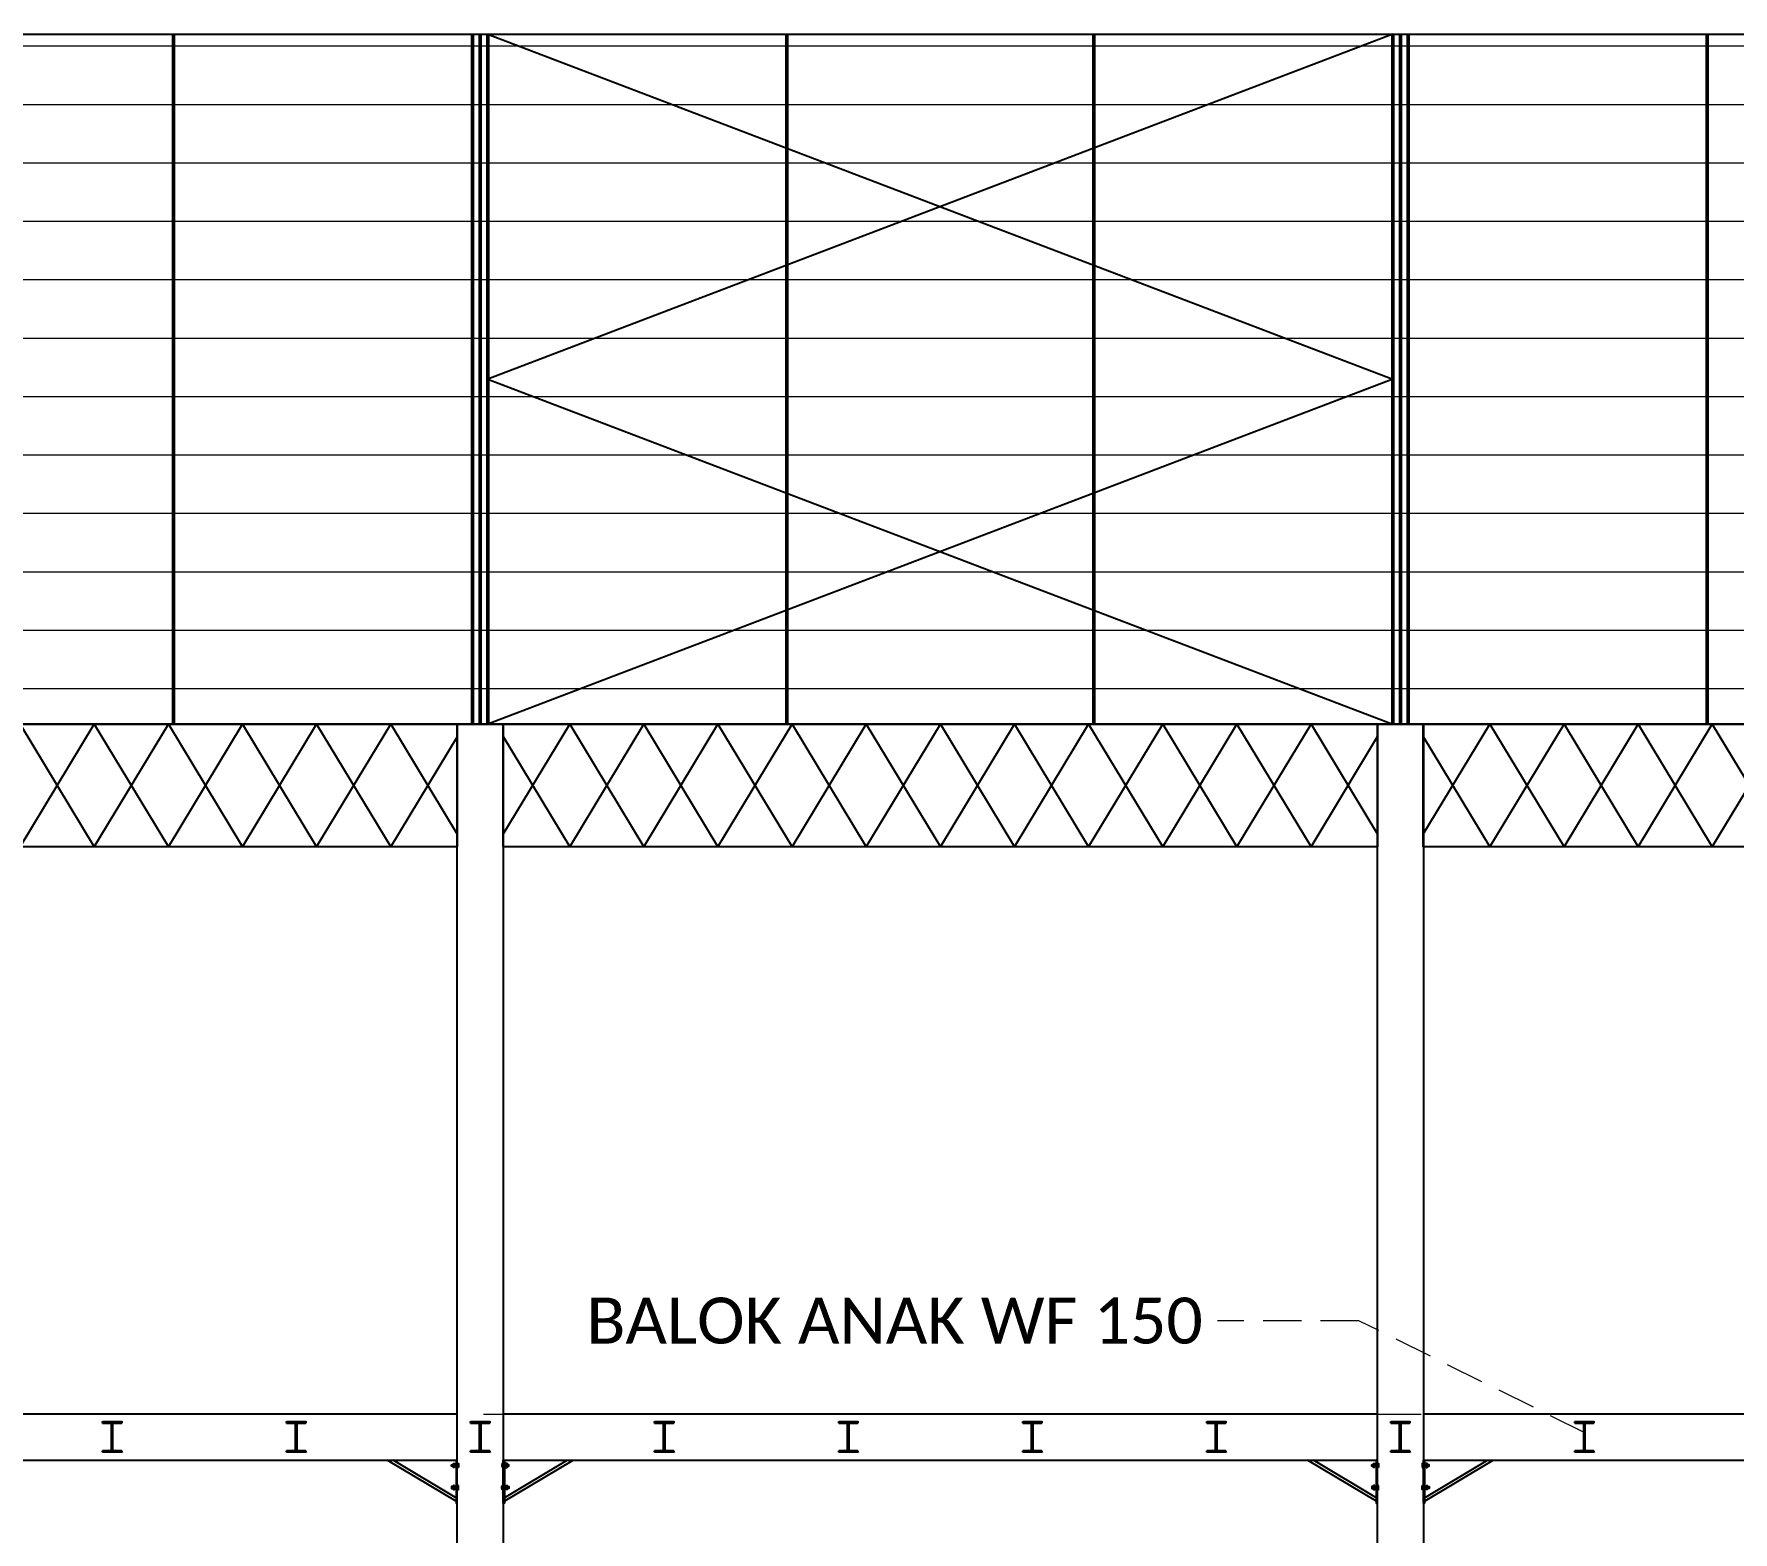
# Model space of a CAD drawing. Header units: millimetres. Extents: x 2175 to 3376, y 1504 to 1740.
# Drawn here: x 3303.84 to 3314.92, y 1617.56 to 1627.33 of the extents above; entities that cross this region are included whole.
import ezdxf

# ---------------------------------------------------------------- set-up
doc = ezdxf.new("R2010")
doc.units = ezdxf.units.MM
for name, pattern in [('DASHDOT2', [12.7, 6.35, -3.175, 0, -3.175]), ('DASHED', [19.05, 12.7, -6.35]), ('HIDDEN', [0.375, 0.25, -0.125])]:
    doc.linetypes.add(name, pattern=pattern)
for name, color, linetype in [('Atap', 3, 'Continuous'), ('GR', 7, 'Continuous'), ('HELP', 251, 'Continuous'), ('KOP TEKS', 1, 'Continuous'), ('SUNGAI', 150, 'Continuous'), ('TEXT', 7, 'Continuous'), ('WF 150', 5, 'Continuous')]:
    doc.layers.add(name, color=color, linetype=linetype)
doc.layers.add('Garis Dim', color=131, linetype='DASHED', lineweight=9)
doc.layers.add('HAT', color=8, linetype='Continuous', lineweight=9)
doc.styles.get("Standard").update_dxf_attribs({"font": 'arial.ttf'})

# ---------------------------------------------------------------- blocks, each defined once
blk = doc.blocks.new('BLK150')
at = {"layer": 'KOP TEKS', "color": 232}
for p, q in [((12566.28, -658.52), (12566.155, -658.52)), ((12566.212, -658.7), (12566.212, -658.52)), ((12566.222, -658.7), (12566.222, -658.52)), ((12566.28, -658.52), (12566.28, -658.51)), ((12566.222, -658.61), (12566.212, -658.61)), ((12566.155, -658.7), (12566.28, -658.7)), ((12566.28, -658.71), (12566.28, -658.7))]:
    blk.add_line(p, q, dxfattribs=at)
for points in [[(12566.28, -658.51), (12566.155, -658.51), (12566.155, -658.52)], [(12566.155, -658.7), (12566.155, -658.71), (12566.28, -658.71)]]:
    blk.add_lwpolyline(points, dxfattribs=at)

msp = doc.modelspace()

# ---------------------------------------------------------------- hatches: boundary and pattern name
at = {"layer": 'HAT', "lineweight": 0, "ltscale": 0.3, "true_color": 0x939598}
h = msp.add_hatch(dxfattribs=at)
h.set_pattern_fill('LINE', color=252, scale=0.12)
h.set_pattern_definition([(0, (-9457.1528, 2275.71535), (0, 0.381), [])])
h.paths.add_polyline_path([(3245.748, 1627.331), (3367.748, 1627.331), (3367.748, 1622.831), (3245.748, 1622.831)])

# ---------------------------------------------------------------- linework, layer by layer
at = {"color": 1, "lineweight": 50}
for p, q in [((3304.748, 1627.331), (3304.748, 1622.831)), ((3306.748, 1627.331), (3306.748, 1622.831)), ((3306.748, 1627.331), (3306.748, 1622.831)), ((3308.748, 1627.331), (3308.748, 1622.831)), ((3310.748, 1627.331), (3310.748, 1622.831)), ((3312.748, 1627.331), (3312.748, 1622.831)), ((3312.748, 1627.331), (3312.748, 1622.831)), ((3314.748, 1627.331), (3314.748, 1622.831))]:
    msp.add_line(p, q, dxfattribs=at)
for points in [[(3300.897, 1622.75), (3301.331, 1622.031), (3301.815, 1622.831), (3302.298, 1622.031), (3302.781, 1622.831), (3303.265, 1622.031), (3303.748, 1622.831), (3304.231, 1622.031), (3304.715, 1622.831), (3305.198, 1622.031), (3305.681, 1622.831), (3306.165, 1622.031), (3306.599, 1622.75)], [(3300.897, 1622.113), (3301.331, 1622.831), (3301.815, 1622.031), (3302.298, 1622.831), (3302.781, 1622.031), (3303.265, 1622.831), (3303.748, 1622.031), (3304.231, 1622.831), (3304.715, 1622.031), (3305.198, 1622.831), (3305.681, 1622.031), (3306.165, 1622.831), (3306.598, 1622.113)], [(3300.897, 1622.75), (3301.331, 1622.031), (3301.815, 1622.831), (3302.298, 1622.031), (3302.781, 1622.831), (3303.265, 1622.031), (3303.748, 1622.831), (3304.231, 1622.031), (3304.715, 1622.831), (3305.198, 1622.031), (3305.681, 1622.831), (3306.165, 1622.031), (3306.599, 1622.75)], [(3300.897, 1622.113), (3301.331, 1622.831), (3301.815, 1622.031), (3302.298, 1622.831), (3302.781, 1622.031), (3303.265, 1622.831), (3303.748, 1622.031), (3304.231, 1622.831), (3304.715, 1622.031), (3305.198, 1622.831), (3305.681, 1622.031), (3306.165, 1622.831), (3306.598, 1622.113)], [(3306.897, 1622.75), (3307.331, 1622.031), (3307.815, 1622.831), (3308.298, 1622.031), (3308.781, 1622.831), (3309.265, 1622.031), (3309.748, 1622.831), (3310.231, 1622.031), (3310.715, 1622.831), (3311.198, 1622.031), (3311.681, 1622.831), (3312.165, 1622.031), (3312.599, 1622.75)], [(3306.897, 1622.113), (3307.331, 1622.831), (3307.815, 1622.031), (3308.298, 1622.831), (3308.781, 1622.031), (3309.265, 1622.831), (3309.748, 1622.031), (3310.231, 1622.831), (3310.715, 1622.031), (3311.198, 1622.831), (3311.681, 1622.031), (3312.165, 1622.831), (3312.598, 1622.113)], [(3306.897, 1622.75), (3307.331, 1622.031), (3307.815, 1622.831), (3308.298, 1622.031), (3308.781, 1622.831), (3309.265, 1622.031), (3309.748, 1622.831), (3310.231, 1622.031), (3310.715, 1622.831), (3311.198, 1622.031), (3311.681, 1622.831), (3312.165, 1622.031), (3312.599, 1622.75)], [(3306.897, 1622.113), (3307.331, 1622.831), (3307.815, 1622.031), (3308.298, 1622.831), (3308.781, 1622.031), (3309.265, 1622.831), (3309.748, 1622.031), (3310.231, 1622.831), (3310.715, 1622.031), (3311.198, 1622.831), (3311.681, 1622.031), (3312.165, 1622.831), (3312.598, 1622.113)], [(3312.897, 1622.75), (3313.331, 1622.031), (3313.815, 1622.831), (3314.298, 1622.031), (3314.781, 1622.831), (3315.265, 1622.031), (3315.748, 1622.831), (3316.231, 1622.031), (3316.715, 1622.831), (3317.198, 1622.031), (3317.681, 1622.831), (3318.165, 1622.031), (3318.599, 1622.75)], [(3312.897, 1622.113), (3313.331, 1622.831), (3313.815, 1622.031), (3314.298, 1622.831), (3314.781, 1622.031), (3315.265, 1622.831), (3315.748, 1622.031), (3316.231, 1622.831), (3316.715, 1622.031), (3317.198, 1622.831), (3317.681, 1622.031), (3318.165, 1622.831), (3318.598, 1622.113)], [(3312.897, 1622.75), (3313.331, 1622.031), (3313.815, 1622.831), (3314.298, 1622.031), (3314.781, 1622.831), (3315.265, 1622.031), (3315.748, 1622.831), (3316.231, 1622.031), (3316.715, 1622.831), (3317.198, 1622.031), (3317.681, 1622.831), (3318.165, 1622.031), (3318.599, 1622.75)], [(3312.897, 1622.113), (3313.331, 1622.831), (3313.815, 1622.031), (3314.298, 1622.831), (3314.781, 1622.031), (3315.265, 1622.831), (3315.748, 1622.031), (3316.231, 1622.831), (3316.715, 1622.031), (3317.198, 1622.831), (3317.681, 1622.031), (3318.165, 1622.831), (3318.598, 1622.113)]]:
    msp.add_lwpolyline(points)
at = {"layer": 'Atap'}
for points in [[(3306.798, 1627.331), (3312.698, 1625.081), (3306.798, 1622.831)], [(3312.698, 1627.331), (3306.798, 1625.081), (3312.698, 1622.831)]]:
    msp.add_lwpolyline(points, dxfattribs=at)
at = {"layer": 'Garis Dim', "linetype": 'DASHDOT2', "ltscale": 0.1}
for p, q in [((3243.748, 1627.331), (3372.748, 1627.331)), ((3243.748, 1622.831), (3372.748, 1622.831)), ((3243.748, 1618.331), (3372.748, 1618.331))]:
    msp.add_line(p, q, dxfattribs=at)
at = {"layer": 'Garis Dim', "color": 0, "linetype": 'HIDDEN', "lineweight": 5}
msp.add_lwpolyline([(3313.951, 1618.209), (3312.477, 1618.94), (3311.556, 1618.94)], dxfattribs=at)
at = {"layer": 'GR'}
for points in [[(3245.748, 1627.331), (3367.748, 1627.331), (3367.748, 1622.831), (3245.748, 1622.831)], [(3306.598, 1618.331), (3300.898, 1618.331), (3300.898, 1618.031), (3306.598, 1618.031)], [(3312.598, 1618.331), (3306.898, 1618.331), (3306.898, 1618.031), (3312.598, 1618.031)], [(3318.598, 1618.331), (3312.898, 1618.331), (3312.898, 1618.031), (3318.598, 1618.031)]]:
    msp.add_lwpolyline(points, close=True, dxfattribs=at)
at = {"layer": 'HELP'}
for points in [[(3300.897, 1622.831), (3306.598, 1622.831), (3306.598, 1622.031), (3300.897, 1622.031)], [(3300.897, 1622.831), (3306.598, 1622.831), (3306.598, 1622.031), (3300.897, 1622.031)], [(3306.897, 1622.831), (3312.598, 1622.831), (3312.598, 1622.031), (3306.897, 1622.031)], [(3306.897, 1622.831), (3312.598, 1622.831), (3312.598, 1622.031), (3306.897, 1622.031)], [(3312.897, 1622.831), (3318.598, 1622.831), (3318.598, 1622.031), (3312.897, 1622.031)], [(3312.897, 1622.831), (3318.598, 1622.831), (3318.598, 1622.031), (3312.897, 1622.031)]]:
    msp.add_lwpolyline(points, close=True, dxfattribs=at)
at = {"layer": 'KOP TEKS', "color": 0}
for points in [[(3306.606, 1617.991), (3306.561, 1617.991), (3306.561, 1618.001), (3306.606, 1618.001)], [(3306.581, 1617.983), (3306.573, 1617.983), (3306.573, 1618.01), (3306.581, 1618.01)], [(3306.606, 1617.983), (3306.598, 1617.983), (3306.598, 1618.01), (3306.606, 1618.01)], [(3306.889, 1617.991), (3306.935, 1617.991), (3306.935, 1618.001), (3306.889, 1618.001)], [(3306.89, 1617.983), (3306.898, 1617.983), (3306.898, 1618.01), (3306.89, 1618.01)], [(3306.915, 1617.983), (3306.923, 1617.983), (3306.923, 1618.01), (3306.915, 1618.01)], [(3312.606, 1617.991), (3312.561, 1617.991), (3312.561, 1618.001), (3312.606, 1618.001)], [(3312.581, 1617.983), (3312.573, 1617.983), (3312.573, 1618.01), (3312.581, 1618.01)], [(3312.606, 1617.983), (3312.598, 1617.983), (3312.598, 1618.01), (3312.606, 1618.01)], [(3312.889, 1617.991), (3312.935, 1617.991), (3312.935, 1618.001), (3312.889, 1618.001)], [(3312.89, 1617.983), (3312.898, 1617.983), (3312.898, 1618.01), (3312.89, 1618.01)], [(3312.915, 1617.983), (3312.923, 1617.983), (3312.923, 1618.01), (3312.915, 1618.01)], [(3306.606, 1617.858), (3306.561, 1617.858), (3306.561, 1617.847), (3306.606, 1617.847)], [(3306.581, 1617.865), (3306.573, 1617.865), (3306.573, 1617.839), (3306.581, 1617.839)], [(3306.606, 1617.865), (3306.598, 1617.865), (3306.598, 1617.839), (3306.606, 1617.839)], [(3306.889, 1617.858), (3306.935, 1617.858), (3306.935, 1617.847), (3306.889, 1617.847)], [(3306.89, 1617.865), (3306.898, 1617.865), (3306.898, 1617.839), (3306.89, 1617.839)], [(3306.915, 1617.865), (3306.923, 1617.865), (3306.923, 1617.839), (3306.915, 1617.839)], [(3312.606, 1617.858), (3312.561, 1617.858), (3312.561, 1617.847), (3312.606, 1617.847)], [(3312.581, 1617.865), (3312.573, 1617.865), (3312.573, 1617.839), (3312.581, 1617.839)], [(3312.606, 1617.865), (3312.598, 1617.865), (3312.598, 1617.839), (3312.606, 1617.839)], [(3312.889, 1617.858), (3312.935, 1617.858), (3312.935, 1617.847), (3312.889, 1617.847)], [(3312.89, 1617.865), (3312.898, 1617.865), (3312.898, 1617.839), (3312.89, 1617.839)], [(3312.915, 1617.865), (3312.923, 1617.865), (3312.923, 1617.839), (3312.915, 1617.839)]]:
    msp.add_lwpolyline(points, close=True, dxfattribs=at)
for p in [(3306.581, 1617.991), (3306.915, 1617.991), (3312.581, 1617.991), (3312.915, 1617.991), (3306.581, 1617.858), (3306.915, 1617.858), (3312.581, 1617.858), (3312.915, 1617.858)]:
    msp.add_point(p, dxfattribs=at)
at = {"layer": 'SUNGAI'}
for p, q in [((3306.598, 1617.758), (3306.142, 1618.031)), ((3306.598, 1617.781), (3306.181, 1618.031)), ((3306.898, 1617.781), (3307.315, 1618.031)), ((3306.898, 1617.758), (3307.353, 1618.031)), ((3312.598, 1617.758), (3312.142, 1618.031)), ((3312.598, 1617.781), (3312.181, 1618.031)), ((3312.898, 1617.781), (3313.315, 1618.031)), ((3312.898, 1617.758), (3313.353, 1618.031))]:
    msp.add_line(p, q, dxfattribs=at)
for points in [[(3306.598, 1622.831), (3306.898, 1622.831), (3306.898, 1614.831), (3306.598, 1614.831)], [(3312.598, 1622.831), (3312.898, 1622.831), (3312.898, 1614.831), (3312.598, 1614.831)], [(3306.598, 1618.031), (3306.59, 1618.031), (3306.59, 1617.75), (3306.598, 1617.75)], [(3306.898, 1618.031), (3306.906, 1618.031), (3306.906, 1617.75), (3306.898, 1617.75)], [(3312.598, 1618.031), (3312.59, 1618.031), (3312.59, 1617.75), (3312.598, 1617.75)], [(3312.898, 1618.031), (3312.906, 1618.031), (3312.906, 1617.75), (3312.898, 1617.75)]]:
    msp.add_lwpolyline(points, close=True, dxfattribs=at)
at = {"layer": 'WF 150', "color": 0, "lineweight": 50}
for p, q in [((3306.698, 1627.331), (3306.698, 1622.831)), ((3306.698, 1627.331), (3306.698, 1622.831)), ((3306.798, 1627.331), (3306.798, 1622.831)), ((3306.798, 1627.331), (3306.798, 1622.831)), ((3312.698, 1627.331), (3312.698, 1622.831)), ((3312.698, 1627.331), (3312.698, 1622.831)), ((3312.798, 1627.331), (3312.798, 1622.831)), ((3312.798, 1627.331), (3312.798, 1622.831))]:
    msp.add_line(p, q, dxfattribs=at)

# ---------------------------------------------------------------- block references
at = {"layer": 'GR', "xscale": -1}
for p in [(15870.565, 2276.792), (15871.765, 2276.792), (15872.965, 2276.792), (15874.165, 2276.792), (15875.365, 2276.792), (15876.565, 2276.792), (15877.765, 2276.792), (15878.965, 2276.792), (15880.165, 2276.792)]:
    msp.add_blockref('BLK150', p, dxfattribs=at)

# ---------------------------------------------------------------- texts
at = {"layer": 'TEXT', "insert": (3311.459, 1619.091), "char_height": 0.3, "width": 4.04085, "attachment_point": 3}
msp.add_mtext('\\pxqr;{\\fCalibri Light|b0|i0|c0|p34;BALOK ANAK WF 150}', dxfattribs=at)

doc.saveas('drawing.dxf')
